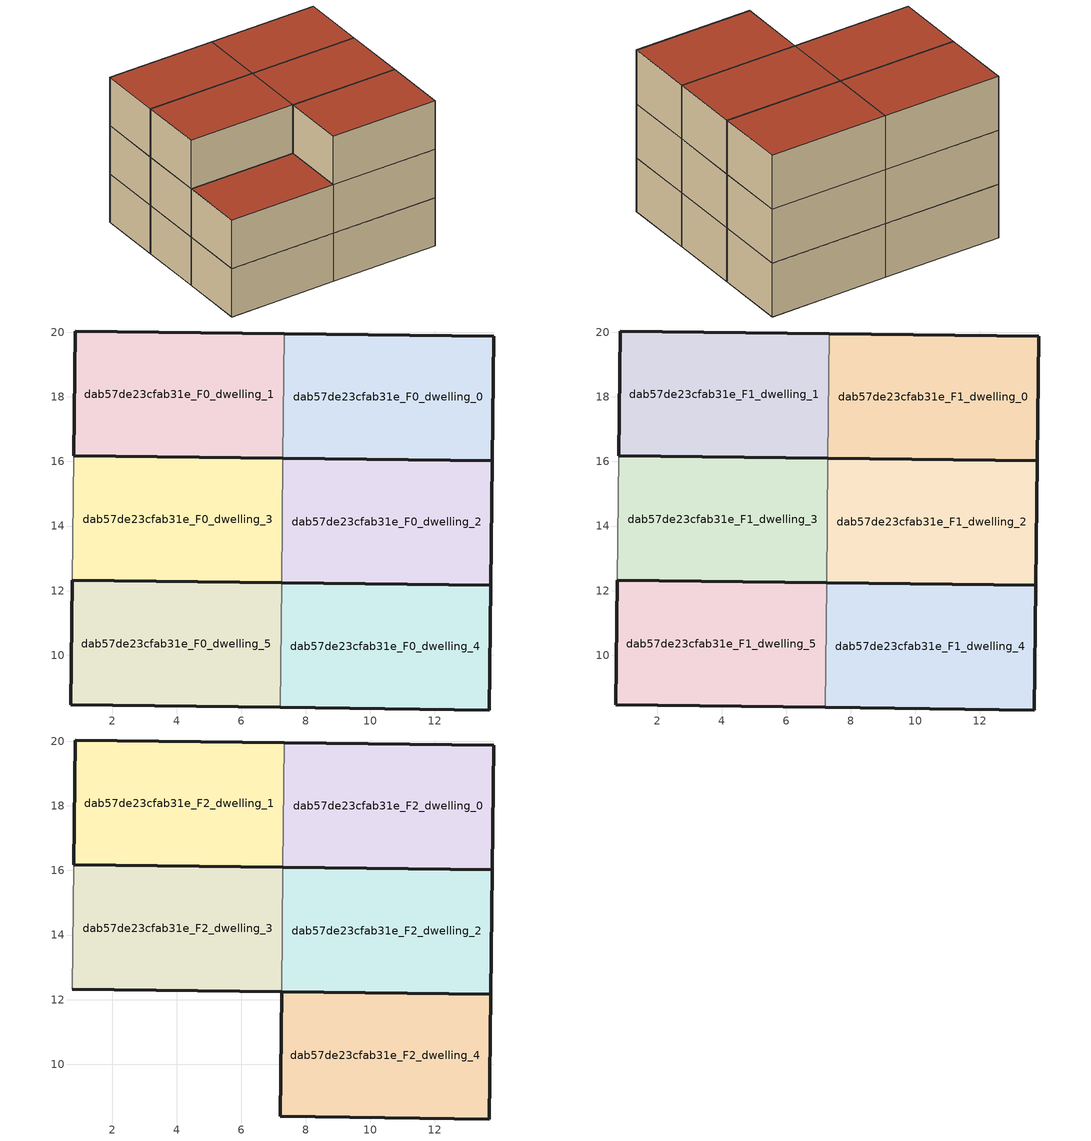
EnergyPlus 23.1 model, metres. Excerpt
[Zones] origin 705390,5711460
dab57de23cfab31e_F0_dwelling_0
 floor ground (EU_floor_Construction): 13.77,16.03 13.82,19.89 7.34,19.96 7.29,16.1 z0
 wall outside (EU_wall_Construction): 7.34,19.96 13.82,19.89 13.77,16.03 7.29,16.1 z0:3
 wall to dab57de23cfab31e_F0_dwelling_1 (EU_wall_Construction): 7.29,16.1 7.34,19.96 z0:3
dab57de23cfab31e_F0_dwelling_1
 floor ground (EU_floor_Construction): 7.29,16.1 7.34,19.96 0.86,20.04 0.82,16.18 z0
 wall outside (EU_wall_Construction): 7.29,16.1 0.82,16.18 0.86,20.04 7.34,19.96 z0:3
dab57de23cfab31e_F0_dwelling_2
 floor ground (EU_floor_Construction): 13.73,12.16 13.77,16.03 7.3,16.1 7.25,12.24 z0
 wall outside (EU_wall_Construction): 7.3,16.1 13.77,16.03 13.73,12.16 7.25,12.24 z0:3
 wall to dab57de23cfab31e_F0_dwelling_3 (EU_wall_Construction): 7.25,12.24 7.3,16.1 z0:3
dab57de23cfab31e_F0_dwelling_3
 floor ground (EU_floor_Construction): 7.25,12.24 7.3,16.1 0.82,16.18 0.77,12.32 z0
 wall outside (EU_wall_Construction): 0.82,16.18 7.3,16.1 / 7.25,12.24 0.77,12.32 z0:3
 wall adiabatic (EU_wall_Construction): 0.77,12.32 0.82,16.18 z0:3
dab57de23cfab31e_F0_dwelling_4
 floor ground (EU_floor_Construction): 13.68,8.3 13.73,12.16 7.25,12.24 7.2,8.38 z0
 wall outside (EU_wall_Construction): 7.25,12.24 13.73,12.16 13.68,8.3 7.2,8.38 z0:3
 wall to dab57de23cfab31e_F0_dwelling_5 (EU_wall_Construction): 7.2,8.38 7.25,12.24 z0:3
dab57de23cfab31e_F0_dwelling_5
 floor ground (EU_floor_Construction): 7.2,8.38 7.25,12.24 0.77,12.32 0.73,8.46 z0
 wall outside (EU_wall_Construction): 7.2,8.38 0.73,8.46 0.77,12.32 7.25,12.24 z0:3
dab57de23cfab31e_F1_dwelling_0
 floor to dab57de23cfab31e_F0_dwelling_0 (EU_floor_Construction): 13.77,16.03 13.82,19.89 7.34,19.96 7.29,16.1 z3
 wall outside (EU_wall_Construction): 7.34,19.96 13.82,19.89 13.77,16.03 7.29,16.1 z3:6
 wall to dab57de23cfab31e_F1_dwelling_1 (EU_wall_Construction): 7.29,16.1 7.34,19.96 z3:6
dab57de23cfab31e_F1_dwelling_1
 floor to dab57de23cfab31e_F0_dwelling_1 (EU_floor_Construction): 7.29,16.1 7.34,19.96 0.86,20.04 0.82,16.18 z3
 wall outside (EU_wall_Construction): 7.29,16.1 0.82,16.18 0.86,20.04 7.34,19.96 z3:6
dab57de23cfab31e_F1_dwelling_2
 floor to dab57de23cfab31e_F0_dwelling_2 (EU_floor_Construction): 13.73,12.16 13.77,16.03 7.3,16.1 7.25,12.24 z3
 wall outside (EU_wall_Construction): 7.3,16.1 13.77,16.03 13.73,12.16 7.25,12.24 z3:6
 wall to dab57de23cfab31e_F1_dwelling_3 (EU_wall_Construction): 7.25,12.24 7.3,16.1 z3:6
dab57de23cfab31e_F1_dwelling_3
 floor to dab57de23cfab31e_F0_dwelling_3 (EU_floor_Construction): 7.25,12.24 7.3,16.1 0.82,16.18 0.77,12.32 z3
 wall outside (EU_wall_Construction): 0.82,16.18 7.3,16.1 / 7.25,12.24 0.77,12.32 z3:6
 wall adiabatic (EU_wall_Construction): 0.77,12.32 0.82,16.18 z3:6
dab57de23cfab31e_F1_dwelling_4
 floor to dab57de23cfab31e_F0_dwelling_4 (EU_floor_Construction): 13.68,8.3 13.73,12.16 7.25,12.24 7.2,8.38 z3
 wall outside (EU_wall_Construction): 7.25,12.24 13.73,12.16 13.68,8.3 7.2,8.38 z3:6
 wall to dab57de23cfab31e_F1_dwelling_5 (EU_wall_Construction): 7.2,8.38 7.25,12.24 z3:6
dab57de23cfab31e_F1_dwelling_5
 floor to dab57de23cfab31e_F0_dwelling_5 (EU_floor_Construction): 7.2,8.38 7.25,12.24 0.77,12.32 0.73,8.46 z3
 wall outside (EU_wall_Construction): 7.2,8.38 0.73,8.46 0.77,12.32 7.25,12.24 z3:6
 roof outside (EU_roof_Construction): 7.25,12.24 7.2,8.38 0.73,8.46 0.77,12.32 z6
dab57de23cfab31e_F2_dwelling_0
 floor to dab57de23cfab31e_F1_dwelling_0 (EU_floor_Construction): 13.77,16.03 13.82,19.89 7.34,19.96 7.29,16.1 z6
 wall outside (EU_wall_Construction): 7.34,19.96 13.82,19.89 13.77,16.03 7.29,16.1 z6:9
 wall to dab57de23cfab31e_F2_dwelling_1 (EU_wall_Construction): 7.29,16.1 7.34,19.96 z6:9
 roof outside (EU_roof_Construction): 13.82,19.89 13.77,16.03 7.29,16.1 7.34,19.96 z9
dab57de23cfab31e_F2_dwelling_1
 floor to dab57de23cfab31e_F1_dwelling_1 (EU_floor_Construction): 7.29,16.1 7.34,19.96 0.86,20.04 0.82,16.18 z6
 wall outside (EU_wall_Construction): 7.29,16.1 0.82,16.18 0.86,20.04 7.34,19.96 z6:9
 roof outside (EU_roof_Construction): 7.34,19.96 7.29,16.1 0.82,16.18 0.86,20.04 z9
dab57de23cfab31e_F2_dwelling_2
 floor to dab57de23cfab31e_F1_dwelling_2 (EU_floor_Construction): 13.73,12.16 13.77,16.03 7.3,16.1 7.25,12.24 z6
 wall outside (EU_wall_Construction): 7.3,16.1 13.77,16.03 13.73,12.16 7.25,12.24 z6:9
 wall to dab57de23cfab31e_F2_dwelling_3 (EU_wall_Construction): 7.25,12.24 7.3,16.1 z6:9
 roof outside (EU_roof_Construction): 13.77,16.03 13.73,12.16 7.25,12.24 7.3,16.1 z9
dab57de23cfab31e_F2_dwelling_3
 floor to dab57de23cfab31e_F1_dwelling_3 (EU_floor_Construction): 7.25,12.24 7.3,16.1 0.82,16.18 0.77,12.32 z6
 wall outside (EU_wall_Construction): 0.82,16.18 7.3,16.1 / 7.25,12.24 0.77,12.32 z6:9
 wall adiabatic (EU_wall_Construction): 0.77,12.32 0.82,16.18 z6:9
 roof outside (EU_roof_Construction): 7.3,16.1 7.25,12.24 0.77,12.32 0.82,16.18 z9
dab57de23cfab31e_F2_dwelling_4
 floor to dab57de23cfab31e_F1_dwelling_4 (EU_floor_Construction): 13.68,8.3 13.73,12.16 7.25,12.24 7.2,8.38 z6
 wall outside (EU_wall_Construction): 7.2,8.38 7.25,12.24 13.73,12.16 13.68,8.3 7.2,8.38 z6:9
 roof outside (EU_roof_Construction): 13.73,12.16 13.68,8.3 7.2,8.38 7.25,12.24 z9
shading: 0.88,18.33 0.75,10.46 z0:6
[Building]
EU S2 Campaign: North Axis=0; Terrain=City; Solar Distribution=FullExterior
[Site:Location]
London: Latitude=51.5; Longitude=-0.5; Time Zone=0; Elevation=25
[SizingPeriod:WeatherFileDays]
AnnualSizingPeriod: Begin Month=1; Begin Day of Month=1; End Month=12; End Day of Month=31; Day of Week for Start Day=Monday; Use Weather File Daylight Saving Period=No; Use Weather File Rain and Snow Indicators=No
[MATERIAL]
EU_InternalMass_Material: Roughness=MediumRough; Thickness=0.1; Conductivity=1; Density=1800; Specific Heat=900; Thermal Absorptance=0.9; Solar Absorptance=0.7; Visible Absorptance=0.7
[MATERIAL:NOMASS] Roughness=MediumRough; Thermal Absorptance=0.9; Solar Absorptance=0.7; Visible Absorptance=0.7
Name | Thermal Resistance
EU_wall_NoMass | 1.04674
EU_roof_NoMass | 4.32442
EU_floor_NoMass | 2.04616
[CONSTRUCTION]
EU_wall_Construction: EU_wall_NoMass
EU_roof_Construction: EU_roof_NoMass
EU_floor_Construction: EU_floor_NoMass
EU_InternalMass_Construction: EU_InternalMass_Material
[ZONE] Type=1; Multiplier=1; Ceiling Height=autocalculate; Floor Area=autocalculate; Part of Total Floor Area=Yes
Name | Volume
dab57de23cfab31e_F0_dwelling_0; dab57de23cfab31e_F1_dwelling_0; dab57de23cfab31e_F2_dwelling_0; dab57de23cfab31e_F0_dwelling_5; dab57de23cfab31e_F1_dwelling_5 | 75.071
dab57de23cfab31e_F0_dwelling_1; dab57de23cfab31e_F1_dwelling_1; dab57de23cfab31e_F2_dwelling_1 | 75.0696
dab57de23cfab31e_F0_dwelling_2; dab57de23cfab31e_F1_dwelling_2; dab57de23cfab31e_F2_dwelling_2 | 75.082
dab57de23cfab31e_F0_dwelling_3; dab57de23cfab31e_F1_dwelling_3; dab57de23cfab31e_F2_dwelling_3 | 75.0806
dab57de23cfab31e_F0_dwelling_4; dab57de23cfab31e_F1_dwelling_4; dab57de23cfab31e_F2_dwelling_4 | 75.0703
[INTERNALMASS] Construction=EU_InternalMass_Construction
Name | Zone or ZoneList | Surface Area
dab57de23cfab31e_F0_dwelling_0_EU_InternalMass | dab57de23cfab31e_F0_dwelling_0 | 25.0235
dab57de23cfab31e_F0_dwelling_1_EU_InternalMass | dab57de23cfab31e_F0_dwelling_1 | 25.0235
dab57de23cfab31e_F0_dwelling_2_EU_InternalMass | dab57de23cfab31e_F0_dwelling_2 | 25.0267
dab57de23cfab31e_F0_dwelling_3_EU_InternalMass | dab57de23cfab31e_F0_dwelling_3 | 25.0267
dab57de23cfab31e_F0_dwelling_4_EU_InternalMass | dab57de23cfab31e_F0_dwelling_4 | 25.0235
dab57de23cfab31e_F0_dwelling_5_EU_InternalMass | dab57de23cfab31e_F0_dwelling_5 | 25.0235
dab57de23cfab31e_F1_dwelling_0_EU_InternalMass | dab57de23cfab31e_F1_dwelling_0 | 25.0235
dab57de23cfab31e_F1_dwelling_1_EU_InternalMass | dab57de23cfab31e_F1_dwelling_1 | 25.0235
dab57de23cfab31e_F1_dwelling_2_EU_InternalMass | dab57de23cfab31e_F1_dwelling_2 | 25.0267
dab57de23cfab31e_F1_dwelling_3_EU_InternalMass | dab57de23cfab31e_F1_dwelling_3 | 25.0267
dab57de23cfab31e_F1_dwelling_4_EU_InternalMass | dab57de23cfab31e_F1_dwelling_4 | 25.0235
dab57de23cfab31e_F1_dwelling_5_EU_InternalMass | dab57de23cfab31e_F1_dwelling_5 | 25.0235
dab57de23cfab31e_F2_dwelling_0_EU_InternalMass | dab57de23cfab31e_F2_dwelling_0 | 30.0312
dab57de23cfab31e_F2_dwelling_1_EU_InternalMass | dab57de23cfab31e_F2_dwelling_1 | 30.0266
dab57de23cfab31e_F2_dwelling_2_EU_InternalMass | dab57de23cfab31e_F2_dwelling_2 | 30.03
dab57de23cfab31e_F2_dwelling_3_EU_InternalMass | dab57de23cfab31e_F2_dwelling_3 | 30.0298
dab57de23cfab31e_F2_dwelling_4_EU_InternalMass | dab57de23cfab31e_F2_dwelling_4 | 30.0311
[OTHEREQUIPMENT] Fuel Type=Electricity; Design Level Calculation Method=Watts/Area; Power per Zone Floor Area=1; Fraction Latent=0; Fraction Radiant=0; Fraction Lost=0; Carbon Dioxide Generation Rate=0; EndUse Subcategory=EU_Step8_InternalGains
Name | Zone or ZoneList or Space or SpaceList | Schedule
EU_Step8_InternalGain_dab57de23cfab31e_F0_dwelling_0_f000 | dab57de23cfab31e_F0_dwelling_0 | EU_Step8_GainSchedule_dab57de23cfab31e_F0_dwelling_0_f000
EU_Step8_InternalGain_dab57de23cfab31e_F0_dwelling_1_f000 | dab57de23cfab31e_F0_dwelling_1 | EU_Step8_GainSchedule_dab57de23cfab31e_F0_dwelling_1_f000
EU_Step8_InternalGain_dab57de23cfab31e_F0_dwelling_2_f000 | dab57de23cfab31e_F0_dwelling_2 | EU_Step8_GainSchedule_dab57de23cfab31e_F0_dwelling_2_f000
EU_Step8_InternalGain_dab57de23cfab31e_F0_dwelling_3_f000 | dab57de23cfab31e_F0_dwelling_3 | EU_Step8_GainSchedule_dab57de23cfab31e_F0_dwelling_3_f000
EU_Step8_InternalGain_dab57de23cfab31e_F0_dwelling_4_f000 | dab57de23cfab31e_F0_dwelling_4 | EU_Step8_GainSchedule_dab57de23cfab31e_F0_dwelling_4_f000
EU_Step8_InternalGain_dab57de23cfab31e_F0_dwelling_5_f000 | dab57de23cfab31e_F0_dwelling_5 | EU_Step8_GainSchedule_dab57de23cfab31e_F0_dwelling_5_f000
EU_Step8_InternalGain_dab57de23cfab31e_F1_dwelling_0_f000 | dab57de23cfab31e_F1_dwelling_0 | EU_Step8_GainSchedule_dab57de23cfab31e_F1_dwelling_0_f000
EU_Step8_InternalGain_dab57de23cfab31e_F1_dwelling_1_f000 | dab57de23cfab31e_F1_dwelling_1 | EU_Step8_GainSchedule_dab57de23cfab31e_F1_dwelling_1_f000
EU_Step8_InternalGain_dab57de23cfab31e_F1_dwelling_2_f000 | dab57de23cfab31e_F1_dwelling_2 | EU_Step8_GainSchedule_dab57de23cfab31e_F1_dwelling_2_f000
EU_Step8_InternalGain_dab57de23cfab31e_F1_dwelling_3_f000 | dab57de23cfab31e_F1_dwelling_3 | EU_Step8_GainSchedule_dab57de23cfab31e_F1_dwelling_3_f000
EU_Step8_InternalGain_dab57de23cfab31e_F1_dwelling_4_f000 | dab57de23cfab31e_F1_dwelling_4 | EU_Step8_GainSchedule_dab57de23cfab31e_F1_dwelling_4_f000
EU_Step8_InternalGain_dab57de23cfab31e_F1_dwelling_5_f000 | dab57de23cfab31e_F1_dwelling_5 | EU_Step8_GainSchedule_dab57de23cfab31e_F1_dwelling_5_f000
EU_Step8_InternalGain_dab57de23cfab31e_F2_dwelling_0_f000 | dab57de23cfab31e_F2_dwelling_0 | EU_Step8_GainSchedule_dab57de23cfab31e_F2_dwelling_0_f000
EU_Step8_InternalGain_dab57de23cfab31e_F2_dwelling_1_f000 | dab57de23cfab31e_F2_dwelling_1 | EU_Step8_GainSchedule_dab57de23cfab31e_F2_dwelling_1_f000
EU_Step8_InternalGain_dab57de23cfab31e_F2_dwelling_2_f000 | dab57de23cfab31e_F2_dwelling_2 | EU_Step8_GainSchedule_dab57de23cfab31e_F2_dwelling_2_f000
EU_Step8_InternalGain_dab57de23cfab31e_F2_dwelling_3_f000 | dab57de23cfab31e_F2_dwelling_3 | EU_Step8_GainSchedule_dab57de23cfab31e_F2_dwelling_3_f000
EU_Step8_InternalGain_dab57de23cfab31e_F2_dwelling_4_f000 | dab57de23cfab31e_F2_dwelling_4 | EU_Step8_GainSchedule_dab57de23cfab31e_F2_dwelling_4_f000
[ZONEVENTILATION:DESIGNFLOWRATE] Schedule=EU_AlwaysOn; Design Flow Rate Calculation Method=AirChanges/Hour; Air Changes per Hour=0.488719; Ventilation Type=Natural; Fan Pressure Rise=0; Fan Total Efficiency=1; Constant Term Coefficient=1; Temperature Term Coefficient=0; Velocity Term Coefficient=0; Velocity Squared Term Coefficient=0; Minimum Indoor Temperature=-100; Maximum Indoor Temperature=100; Delta Temperature=-100; Minimum Outdoor Temperature=-100; Maximum Outdoor Temperature=100; Maximum Wind Speed=40
Name | Zone or ZoneList or Space or SpaceList
EU_ConstantAir_dab57de23cfab31e_F0_dwelling_0 | dab57de23cfab31e_F0_dwelling_0
EU_ConstantAir_dab57de23cfab31e_F0_dwelling_1 | dab57de23cfab31e_F0_dwelling_1
EU_ConstantAir_dab57de23cfab31e_F0_dwelling_2 | dab57de23cfab31e_F0_dwelling_2
EU_ConstantAir_dab57de23cfab31e_F0_dwelling_3 | dab57de23cfab31e_F0_dwelling_3
EU_ConstantAir_dab57de23cfab31e_F0_dwelling_4 | dab57de23cfab31e_F0_dwelling_4
EU_ConstantAir_dab57de23cfab31e_F0_dwelling_5 | dab57de23cfab31e_F0_dwelling_5
EU_ConstantAir_dab57de23cfab31e_F1_dwelling_0 | dab57de23cfab31e_F1_dwelling_0
EU_ConstantAir_dab57de23cfab31e_F1_dwelling_1 | dab57de23cfab31e_F1_dwelling_1
EU_ConstantAir_dab57de23cfab31e_F1_dwelling_2 | dab57de23cfab31e_F1_dwelling_2
EU_ConstantAir_dab57de23cfab31e_F1_dwelling_3 | dab57de23cfab31e_F1_dwelling_3
EU_ConstantAir_dab57de23cfab31e_F1_dwelling_4 | dab57de23cfab31e_F1_dwelling_4
EU_ConstantAir_dab57de23cfab31e_F1_dwelling_5 | dab57de23cfab31e_F1_dwelling_5
EU_ConstantAir_dab57de23cfab31e_F2_dwelling_0 | dab57de23cfab31e_F2_dwelling_0
EU_ConstantAir_dab57de23cfab31e_F2_dwelling_1 | dab57de23cfab31e_F2_dwelling_1
EU_ConstantAir_dab57de23cfab31e_F2_dwelling_2 | dab57de23cfab31e_F2_dwelling_2
EU_ConstantAir_dab57de23cfab31e_F2_dwelling_3 | dab57de23cfab31e_F2_dwelling_3
EU_ConstantAir_dab57de23cfab31e_F2_dwelling_4 | dab57de23cfab31e_F2_dwelling_4
[HVACTEMPLATE:THERMOSTAT] Constant Heating Setpoint=20; Constant Cooling Setpoint=50
EU_HeatOnly_dab57de23cfab31e_F0_dwelling_0; EU_HeatOnly_dab57de23cfab31e_F0_dwelling_1; EU_HeatOnly_dab57de23cfab31e_F0_dwelling_2; EU_HeatOnly_dab57de23cfab31e_F0_dwelling_3; EU_HeatOnly_dab57de23cfab31e_F0_dwelling_4; EU_HeatOnly_dab57de23cfab31e_F0_dwelling_5; EU_HeatOnly_dab57de23cfab31e_F1_dwelling_0; EU_HeatOnly_dab57de23cfab31e_F1_dwelling_1; EU_HeatOnly_dab57de23cfab31e_F1_dwelling_2; EU_HeatOnly_dab57de23cfab31e_F1_dwelling_3; EU_HeatOnly_dab57de23cfab31e_F1_dwelling_4; EU_HeatOnly_dab57de23cfab31e_F1_dwelling_5; EU_HeatOnly_dab57de23cfab31e_F2_dwelling_0; EU_HeatOnly_dab57de23cfab31e_F2_dwelling_1; EU_HeatOnly_dab57de23cfab31e_F2_dwelling_2; EU_HeatOnly_dab57de23cfab31e_F2_dwelling_3; EU_HeatOnly_dab57de23cfab31e_F2_dwelling_4
[HVACTEMPLATE:ZONE:IDEALLOADSAIRSYSTEM] System Availability Schedule=EU_AlwaysOn; Maximum Heating Supply Air Temperature=50; Minimum Cooling Supply Air Temperature=13; Maximum Heating Supply Air Humidity Ratio=0.0156; Minimum Cooling Supply Air Humidity Ratio=0.0077; Heating Limit=NoLimit; Cooling Limit=NoLimit; Heating Availability Schedule=EU_AlwaysOn; Cooling Availability Schedule=EU_CoolingOff; Dehumidification Control Type=ConstantSensibleHeatRatio; Cooling Sensible Heat Ratio=0.7; Dehumidification Setpoint=60; Humidification Control Type=None; Humidification Setpoint=30; Outdoor Air Method=None; Outdoor Air Flow Rate per Person=0.00944; Outdoor Air Flow Rate per Zone Floor Area=0; Outdoor Air Flow Rate per Zone=0; Demand Controlled Ventilation Type=None; Outdoor Air Economizer Type=NoEconomizer; Heat Recovery Type=None; Sensible Heat Recovery Effectiveness=0.7; Latent Heat Recovery Effectiveness=0.65
Name | Template Thermostat
dab57de23cfab31e_F0_dwelling_0 | EU_HeatOnly_dab57de23cfab31e_F0_dwelling_0
dab57de23cfab31e_F0_dwelling_1 | EU_HeatOnly_dab57de23cfab31e_F0_dwelling_1
dab57de23cfab31e_F0_dwelling_2 | EU_HeatOnly_dab57de23cfab31e_F0_dwelling_2
dab57de23cfab31e_F0_dwelling_3 | EU_HeatOnly_dab57de23cfab31e_F0_dwelling_3
dab57de23cfab31e_F0_dwelling_4 | EU_HeatOnly_dab57de23cfab31e_F0_dwelling_4
dab57de23cfab31e_F0_dwelling_5 | EU_HeatOnly_dab57de23cfab31e_F0_dwelling_5
dab57de23cfab31e_F1_dwelling_0 | EU_HeatOnly_dab57de23cfab31e_F1_dwelling_0
dab57de23cfab31e_F1_dwelling_1 | EU_HeatOnly_dab57de23cfab31e_F1_dwelling_1
dab57de23cfab31e_F1_dwelling_2 | EU_HeatOnly_dab57de23cfab31e_F1_dwelling_2
dab57de23cfab31e_F1_dwelling_3 | EU_HeatOnly_dab57de23cfab31e_F1_dwelling_3
dab57de23cfab31e_F1_dwelling_4 | EU_HeatOnly_dab57de23cfab31e_F1_dwelling_4
dab57de23cfab31e_F1_dwelling_5 | EU_HeatOnly_dab57de23cfab31e_F1_dwelling_5
dab57de23cfab31e_F2_dwelling_0 | EU_HeatOnly_dab57de23cfab31e_F2_dwelling_0
dab57de23cfab31e_F2_dwelling_1 | EU_HeatOnly_dab57de23cfab31e_F2_dwelling_1
dab57de23cfab31e_F2_dwelling_2 | EU_HeatOnly_dab57de23cfab31e_F2_dwelling_2
dab57de23cfab31e_F2_dwelling_3 | EU_HeatOnly_dab57de23cfab31e_F2_dwelling_3
dab57de23cfab31e_F2_dwelling_4 | EU_HeatOnly_dab57de23cfab31e_F2_dwelling_4
[SIZING:ZONE] Zone Cooling Design Supply Air Temperature Input Method=SupplyAirTemperature; Zone Cooling Design Supply Air Temperature=13; Zone Heating Design Supply Air Temperature Input Method=SupplyAirTemperature; Zone Heating Design Supply Air Temperature=50; Zone Cooling Design Supply Air Humidity Ratio=0.008; Zone Heating Design Supply Air Humidity Ratio=0.008; Cooling Design Air Flow Method=DesignDay; Cooling Design Air Flow Rate=0; Cooling Minimum Air Flow per Zone Floor Area=0.000762; Cooling Minimum Air Flow=0; Cooling Minimum Air Flow Fraction=0.2; Heating Design Air Flow Method=DesignDay; Heating Design Air Flow Rate=0; Heating Maximum Air Flow per Zone Floor Area=0.002032; Heating Maximum Air Flow=0.141576; Heating Maximum Air Flow Fraction=0.3; Account for Dedicated Outdoor Air System=No; Dedicated Outdoor Air System Control Strategy=NeutralSupplyAir; Dedicated Outdoor Air Low Setpoint Temperature for Design=autosize; Dedicated Outdoor Air High Setpoint Temperature for Design=autosize; Zone Load Sizing Method=Sensible Load Only No Latent Load; Zone Latent Cooling Design Supply Air Humidity Ratio Input Method=HumidityRatioDifference; Zone Cooling Design Supply Air Humidity Ratio Difference=0.005; Zone Latent Heating Design Supply Air Humidity Ratio Input Method=HumidityRatioDifference; Zone Humidification Design Supply Air Humidity Ratio Difference=0.005
dab57de23cfab31e_F0_dwelling_0; dab57de23cfab31e_F0_dwelling_1; dab57de23cfab31e_F0_dwelling_2; dab57de23cfab31e_F0_dwelling_3; dab57de23cfab31e_F0_dwelling_4; dab57de23cfab31e_F0_dwelling_5; dab57de23cfab31e_F1_dwelling_0; dab57de23cfab31e_F1_dwelling_1; dab57de23cfab31e_F1_dwelling_2; dab57de23cfab31e_F1_dwelling_3; dab57de23cfab31e_F1_dwelling_4; dab57de23cfab31e_F1_dwelling_5; dab57de23cfab31e_F2_dwelling_0; dab57de23cfab31e_F2_dwelling_1; dab57de23cfab31e_F2_dwelling_2; dab57de23cfab31e_F2_dwelling_3; dab57de23cfab31e_F2_dwelling_4
[SCHEDULE:CONSTANT]
Name | Hourly Value
EU_AlwaysOn | 1
EU_CoolingOff | 0
[SCHEDULE:FILE] Column Number=1; Rows to Skip at Top=0; Number of Hours of Data=8760; Column Separator=Comma; Interpolate to Timestep=No; Minutes per Item=60; Adjust Schedule for Daylight Savings=Yes
Name | File
EU_Step8_GainSchedule_dab57de23cfab31e_F0_dwelling_0_f000 | ../../schedules/dab57de23cfab31e/dab57de23cfab31e_F0_dwelling_0_f000_gain.csv
EU_Step8_GainSchedule_dab57de23cfab31e_F0_dwelling_1_f000 | ../../schedules/dab57de23cfab31e/dab57de23cfab31e_F0_dwelling_1_f000_gain.csv
EU_Step8_GainSchedule_dab57de23cfab31e_F0_dwelling_2_f000 | ../../schedules/dab57de23cfab31e/dab57de23cfab31e_F0_dwelling_2_f000_gain.csv
EU_Step8_GainSchedule_dab57de23cfab31e_F0_dwelling_3_f000 | ../../schedules/dab57de23cfab31e/dab57de23cfab31e_F0_dwelling_3_f000_gain.csv
EU_Step8_GainSchedule_dab57de23cfab31e_F0_dwelling_4_f000 | ../../schedules/dab57de23cfab31e/dab57de23cfab31e_F0_dwelling_4_f000_gain.csv
EU_Step8_GainSchedule_dab57de23cfab31e_F0_dwelling_5_f000 | ../../schedules/dab57de23cfab31e/dab57de23cfab31e_F0_dwelling_5_f000_gain.csv
EU_Step8_GainSchedule_dab57de23cfab31e_F1_dwelling_0_f000 | ../../schedules/dab57de23cfab31e/dab57de23cfab31e_F1_dwelling_0_f000_gain.csv
EU_Step8_GainSchedule_dab57de23cfab31e_F1_dwelling_1_f000 | ../../schedules/dab57de23cfab31e/dab57de23cfab31e_F1_dwelling_1_f000_gain.csv
EU_Step8_GainSchedule_dab57de23cfab31e_F1_dwelling_2_f000 | ../../schedules/dab57de23cfab31e/dab57de23cfab31e_F1_dwelling_2_f000_gain.csv
EU_Step8_GainSchedule_dab57de23cfab31e_F1_dwelling_3_f000 | ../../schedules/dab57de23cfab31e/dab57de23cfab31e_F1_dwelling_3_f000_gain.csv
EU_Step8_GainSchedule_dab57de23cfab31e_F1_dwelling_4_f000 | ../../schedules/dab57de23cfab31e/dab57de23cfab31e_F1_dwelling_4_f000_gain.csv
EU_Step8_GainSchedule_dab57de23cfab31e_F1_dwelling_5_f000 | ../../schedules/dab57de23cfab31e/dab57de23cfab31e_F1_dwelling_5_f000_gain.csv
EU_Step8_GainSchedule_dab57de23cfab31e_F2_dwelling_0_f000 | ../../schedules/dab57de23cfab31e/dab57de23cfab31e_F2_dwelling_0_f000_gain.csv
EU_Step8_GainSchedule_dab57de23cfab31e_F2_dwelling_1_f000 | ../../schedules/dab57de23cfab31e/dab57de23cfab31e_F2_dwelling_1_f000_gain.csv
EU_Step8_GainSchedule_dab57de23cfab31e_F2_dwelling_2_f000 | ../../schedules/dab57de23cfab31e/dab57de23cfab31e_F2_dwelling_2_f000_gain.csv
EU_Step8_GainSchedule_dab57de23cfab31e_F2_dwelling_3_f000 | ../../schedules/dab57de23cfab31e/dab57de23cfab31e_F2_dwelling_3_f000_gain.csv
EU_Step8_GainSchedule_dab57de23cfab31e_F2_dwelling_4_f000 | ../../schedules/dab57de23cfab31e/dab57de23cfab31e_F2_dwelling_4_f000_gain.csv
